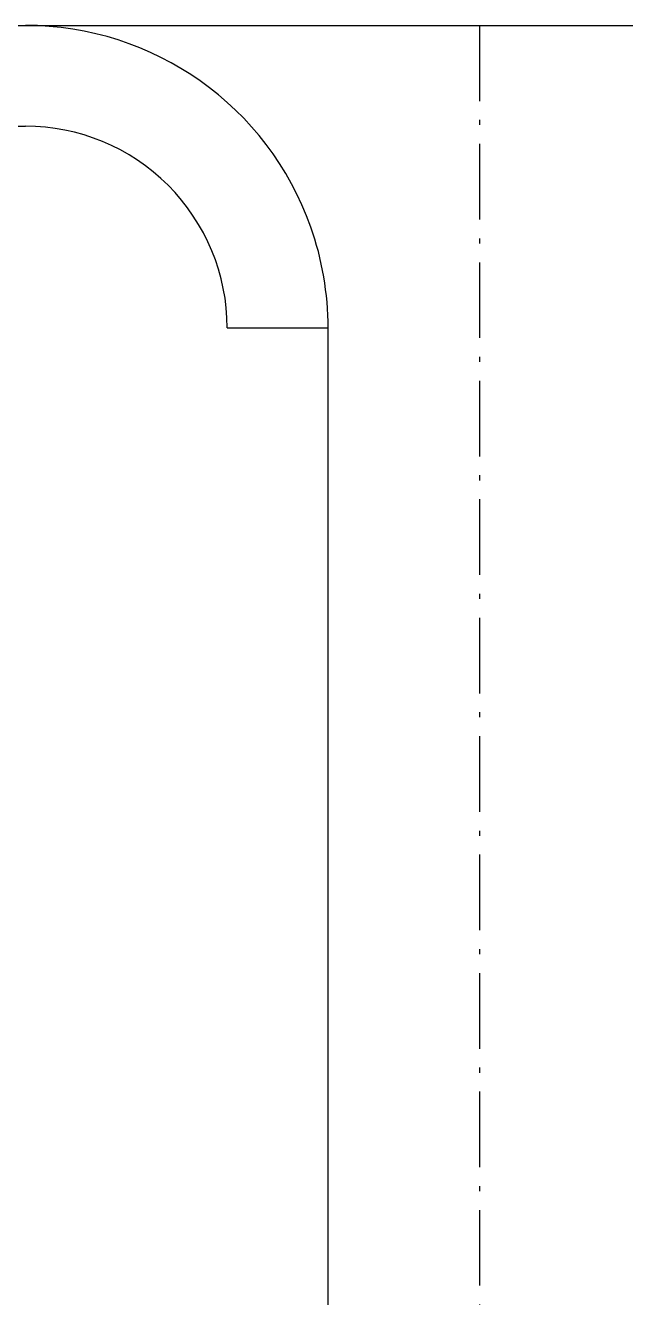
# Model space of a CAD drawing. Extents: x 6529560 to 6558080, y 5579316 to 5588131.
# Drawn here: x 6543446.37 to 6543458.27, y 5579588.53 to 5579613.77 of the extents above; entities that cross this region are included whole.
import ezdxf

# ---------------------------------------------------------------- set-up
doc = ezdxf.new("R2010")
doc.units = 0
doc.header["$MEASUREMENT"] = 0
doc.linetypes.add('DCD Osie', pattern=[9, 6, -1.5, 0, -1.5])
doc.layers.get('0').update_dxf_attribs({"color": 2, "linetype": 'CONTINUOUS', "lineweight": 5})
doc.layers.add('arch_droga', color=1, linetype='CONTINUOUS', lineweight=25)

# ---------------------------------------------------------------- blocks, each defined once
blk = doc.blocks.new('ZT_z_opisami')
at = {"layer": 'arch_droga', "color": 7}
for p, q in [((6540758.829, 5579536.322, -6.54), (6540768.195, 5579536.322, -6.54)), ((6540768.195, 5579536.322, -6.54), (6540786.195, 5579536.322, -6.54)), ((6540774.195, 5579494.652, -6.54), (6540774.195, 5579530.322, -6.54))]:
    blk.add_line(p, q, dxfattribs=at)
at = {"layer": 'arch_droga', "color": 7, "linetype": 'DCD Osie', "ltscale": 0.25}
blk.add_line((6540777.195, 5579536.322, -6.54), (6540777.195, 5579419.652, -6.54), dxfattribs=at)
at = {"layer": 'arch_droga', "color": 7, "linetype": 'Continuous'}
for p, q in [((6540760.909, 5579534.322, -6.54), (6540768.195, 5579534.322, -6.54)), ((6540772.195, 5579530.322, -6.54), (6540774.195, 5579530.322, -6.54))]:
    blk.add_line(p, q, dxfattribs=at)
at = {"layer": 'arch_droga', "color": 7}
for start, end in [(19.4712, 90), (360, 19.4712)]:
    blk.add_arc((6540768.195, 5579530.322, -6.54), 6, start, end, dxfattribs=at)
at = {"layer": 'arch_droga', "color": 7, "linetype": 'Continuous'}
blk.add_arc((6540768.195, 5579530.322, -6.54), 4, 360, 90, dxfattribs=at)

msp = doc.modelspace()

# ---------------------------------------------------------------- block references
at = {"color": 4, "rotation": 359.9999223416695}
msp.add_blockref('ZT_z_opisami', (2670.615, 86.312, -1.4022), dxfattribs=at)

doc.saveas('drawing.dxf')
